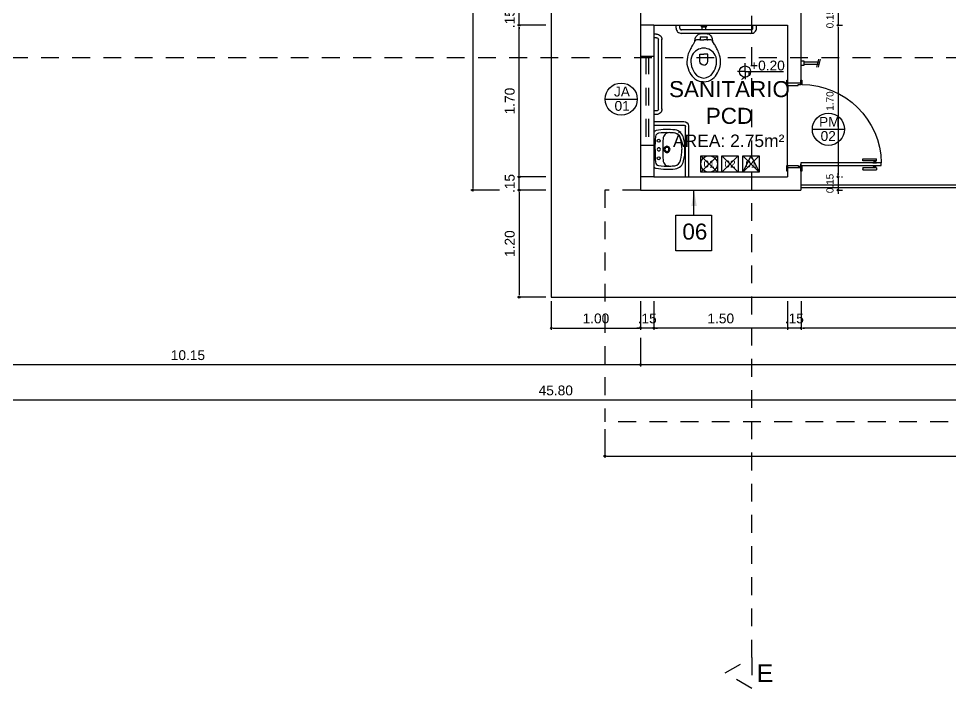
# Model space of a CAD drawing. Header units: millimetres. Extents: x 2125 to 3408, y 1171 to 1686.
# Drawn here: x 2432.26 to 2442.71, y 1514.04 to 1521.56 of the extents above; entities that cross this region are included whole.
import ezdxf
from ezdxf.enums import TextEntityAlignment as Align

# ---------------------------------------------------------------- set-up
doc = ezdxf.new("R2010")
doc.units = ezdxf.units.MM
doc.linetypes.add('CONTORNO_QUADRO_T', pattern=[0.35, 0.2, -0.15])
for name, color, linetype in [('at_Entity', 7, 'Continuous'), ('barras acess', 7, 'Continuous'), ('CALÇADA', 252, 'Continuous'), ('cotas', 7, 'Continuous'), ('ESQUADRIA', 3, 'Continuous'), ('ESQUADRIAS', 7, 'Continuous'), ('JANELA2', 1, 'Continuous'), ('LAYOUT', 7, 'Continuous'), ('Layout_Equipamentos', 7, 'Continuous'), ('linha de corte', 1, 'Continuous'), ('PAREDE', 4, 'Continuous'), ('SAN', 7, 'Continuous'), ('soleira piso', 7, 'Continuous'), ('TEXTO01', 7, 'Continuous'), ('TEXTO02', 3, 'Continuous'), ('TEXTO03', 2, 'Continuous'), ('TEXTO_ESP_FORRO', 62, 'Continuous'), ('TEXTO_ESP_PAREDES', 10, 'Continuous'), ('TEXTO_ESP_PISO', 150, 'Continuous')]:
    doc.layers.add(name, color=color, linetype=linetype)
doc.styles.add('ARIAL', font='sanss___.ttf')
doc.styles.add('ROMANS', font='arial.ttf')
doc.styles.get("Standard").update_dxf_attribs({"font": 'arial.ttf'})
doc.styles.add('TEXTO1', font='swissko.ttf', dxfattribs={"width": 0.6, "height": 0.1})
doc.dimstyles.new('ESCALA 50', dxfattribs={"dimtxt": 0.08, "dimasz": 0.02, "dimexe": 0.05, "dimexo": 0.05, "dimgap": 0.05, "dimtad": 1, "dimlfac": -10, "dimzin": 1, "dimdsep": 46, "dimtxsty": 'ROMANS', "dimblk1": 'PPC', "dimblk2": 'PPC', "dimsah": 1, "dimcen": 0.02, "dimclrd": 7, "dimclre": 7, "dimclrt": 3, "dimadec": 0, "dimazin": 0, "dimtfac": 1, "dimtix": 1, "dimtmove": 1, "dimatfit": 3, "dimldrblk": 'PPC', "dimfxl": 0, "dimtolj": 1, "dimtzin": 12, "dimarcsym": 0})
doc.dimstyles.new('ESCALA75', dxfattribs={"dimtxt": 0.11, "dimasz": 0.02, "dimexe": 0.02, "dimexo": 0.04, "dimgap": 0.05, "dimtad": 1, "dimzin": 4, "dimdsep": 46, "dimtxsty": 'ROMANS', "dimblk1": 'PPC', "dimblk2": 'PPC', "dimsah": 1, "dimcen": 0.02, "dimclrd": 7, "dimclre": 7, "dimclrt": 3, "dimazin": 1, "dimtfac": 1, "dimtix": 1, "dimtmove": 0, "dimatfit": 3, "dimldrblk": 'PPC', "dimfxl": 0, "dimtolj": 1, "dimtzin": 12, "dimarcsym": 0})

# ---------------------------------------------------------------- blocks, each defined once
blk = doc.blocks.new('P90_02')
at = {"layer": 'ESQUADRIAS', "color": 2}
for p, q in [((0.025, 0.075), (0.025, 0.975)), ((0.025, 0.975), (0.055, 0.975)), ((0.055, 0.975), (0.055, 0.075)), ((0.055, 0.075), (0.025, 0.075))]:
    blk.add_line(p, q, dxfattribs=at)
at = {"layer": 'ESQUADRIAS', "color": 3, "linetype": 'Continuous'}
for p, q in [((-0.02, 0.77), (-0.02, 0.921)), ((0, 0.921), (0, 0.77)), ((0.023, 0.88), (0.023, 0.92)), ((0.057, 0.88), (0.057, 0.92)), ((0.08, 0.921), (0.08, 0.77)), ((0.1, 0.77), (0.1, 0.921)), ((-0.003, 0.767), (-0.017, 0.767)), ((0.083, 0.767), (0.097, 0.767))]:
    blk.add_line(p, q, dxfattribs=at)
at = {"layer": 'ESQUADRIAS', "color": 3}
for p, q in [((0, 0.921), (-0.02, 0.921)), ((0, 0.91), (0.023, 0.91)), ((0, 0.9), (0.023, 0.9)), ((0, 0.89), (0.023, 0.89)), ((0.023, 0.92), (0.025, 0.92)), ((0.023, 0.88), (0.025, 0.88)), ((0.057, 0.92), (0.055, 0.92)), ((0.057, 0.88), (0.055, 0.88)), ((0.08, 0.91), (0.057, 0.91)), ((0.08, 0.9), (0.057, 0.9)), ((0.08, 0.89), (0.057, 0.89)), ((0.08, 0.921), (0.1, 0.921))]:
    blk.add_line(p, q, dxfattribs=at)
at = {"layer": 'ESQUADRIAS'}
for p, q in [((0.016, 0.059), (0.016, 0.062)), ((0.032, 0.074), (0.029, 0.074))]:
    blk.add_line(p, q, dxfattribs=at)
at = {"layer": 'ESQUADRIAS', "color": 3}
for points in [[(0.015, 0.085), (-0.035, 0.085), (-0.035, 0.075), (0.015, 0.075)], [(0.985, 0.085), (0.935, 0.085), (0.935, 0.075), (0.985, 0.075)], [(0.025, -0.075), (0, -0.075), (-0.035, -0.075), (-0.035, -0.085), (0.025, -0.085)], [(0.985, -0.075), (0.925, -0.075), (0.925, -0.085), (0.985, -0.085)]]:
    blk.add_lwpolyline(points, close=True, dxfattribs=at)
at = {"layer": 'ESQUADRIAS', "color": 2}
for points in [[(0.025, 0.045), (0.015, 0.045), (0.015, 0.075), (0, 0.075), (0, -0.075), (0.025, -0.075)], [(0.925, 0.045), (0.935, 0.045), (0.935, 0.075), (0.95, 0.075), (0.95, -0.075), (0.925, -0.075)]]:
    blk.add_lwpolyline(points, close=True, dxfattribs=at)
at = {"layer": 'ESQUADRIAS', "color": 1}
for points in [[(0.016, 0.071, -0.236068), (0.015, 0.073), (0.015, 0.07), (0.015, 0.05), (0.016, 0.05)], [(0.02, 0.074, 0.236068), (0.017, 0.075), (0.02, 0.075), (0.04, 0.075), (0.04, 0.074)]]:
    blk.add_lwpolyline(points, format="xyb", close=True, dxfattribs=at)
at = {"layer": 'ESQUADRIAS'}
for points in [[(0.017, 0.063), (0.016, 0.062), (0.016, 0.062)], [(0.017, 0.058), (0.016, 0.059), (0.016, 0.059)], [(0.017, 0.06), (0.017, 0.06), (0.017, 0.058), (0.017, 0.058), (0.017, 0.063), (0.017, 0.063), (0.017, 0.06), (0.017, 0.06)], [(0.028, 0.073), (0.029, 0.074), (0.029, 0.074)], [(0.03, 0.073), (0.03, 0.073), (0.033, 0.073), (0.033, 0.073), (0.028, 0.073), (0.028, 0.073), (0.03, 0.073), (0.03, 0.073)], [(0.033, 0.073), (0.032, 0.074), (0.032, 0.074)]]:
    blk.add_lwpolyline(points, dxfattribs=at)
at = {"layer": 'ESQUADRIAS', "color": 1}
blk.add_circle((0.017, 0.073), 0.0025, dxfattribs=at)
at = {"layer": 'ESQUADRIAS'}
blk.add_arc((0.043, 0.083), 0.892, 0.1295, 89.2231, dxfattribs=at)
at = {"layer": 'ESQUADRIAS', "color": 3, "linetype": 'Continuous'}
for centre, start, end in [((-0.017, 0.77), 180, 260.5377), ((-0.003, 0.77), 260.5377, 360), ((0.083, 0.77), 180, 279.4623), ((0.097, 0.77), 279.4623, 0)]:
    blk.add_arc(centre, 0.003, start, end, dxfattribs=at)
blk = doc.blocks.new('new block5')
at = {"layer": 'barras acess', "color": 0}
for p, q in [((-0.391, 0.04), (0.391, 0.04)), ((-0.391, 0), (0.391, 0)), ((-0.452, -0.02), (-0.452, -0.051)), ((-0.412, -0.02), (-0.412, -0.051)), ((0.408, -0.02), (0.408, -0.051)), ((0.448, -0.02), (0.448, -0.051))]:
    blk.add_line(p, q, dxfattribs=at)
for centre, radius, start, end in [((-0.392, -0.02), 0.06, 88.8662, 180.134), ((-0.392, -0.02), 0.0201, 87.1138, 179.9486), ((0.39, -0.018), 0.0579, 357.6185, 90.9862), ((0.39, -0.018), 0.0181, 353.5362, 89.508)]:
    blk.add_arc(centre, radius, start, end, dxfattribs=at)
blk = doc.blocks.new('P-9-S')
at = {"layer": 'SAN'}
for points in [[(0.099, -0.143, -0.047116), (0.099, -0.142), (0.095, -0.113, 0.305161), (0.04, -0.06, 0.049506), (0, -0.056, 0.049506), (-0.04, -0.06, 0.305161), (-0.095, -0.113), (-0.099, -0.142, -0.047116), (-0.099, -0.143)], [(0.045, -0.13, -0.414214), (0.035, -0.12), (0.035, -0.107, -0.226163), (0.038, -0.102, 0.733322), (0.035, -0.095), (0, -0.095), (-0.035, -0.095, 0.733322), (-0.038, -0.102, -0.226163), (-0.035, -0.107), (-0.035, -0.12, -0.414214), (-0.045, -0.13)], [(0.045, -0.13), (0.08, -0.13, -0.269143), (0.098, -0.14), (0.099, -0.143, 0.044891), (0.1, -0.143), (0.12, -0.18, -0.036783), (0.132, -0.2, -0.0196), (0.153, -0.24, -0.056836), (0.178, -0.3, -0.089116), (0.188, -0.4, -0.095425), (0.155, -0.5, -0.091656), (0.1, -0.566, -0.16072), (0, -0.6, -0.16072), (-0.1, -0.566, -0.091656), (-0.155, -0.5, -0.095425), (-0.188, -0.4, -0.089116), (-0.178, -0.3, -0.056836), (-0.153, -0.24, -0.0196), (-0.132, -0.2, -0.036783), (-0.12, -0.18), (-0.1, -0.143, 0.044891), (-0.099, -0.143), (-0.098, -0.14, -0.269143), (-0.08, -0.13), (-0.045, -0.13)], [(0, -0.412, -0.394755), (-0.045, -0.368), (-0.045, -0.288), (0, -0.288)], [(0, -0.412, 0.394755), (0.045, -0.368), (0.045, -0.288), (0, -0.288)]]:
    blk.add_lwpolyline(points, format="xyb", dxfattribs=at)
for points in [[(-0.045, -0.13), (0, -0.13)], [(0.045, -0.13), (0, -0.13)]]:
    blk.add_lwpolyline(points, dxfattribs=at)
blk.add_lwpolyline([(-0.128, -0.3, -0.278895), (0, -0.222, -0.278895), (0.128, -0.3, -0.167831), (0.142, -0.4, -0.098952), (0.102, -0.5, -0.247323), (0, -0.557, -0.247323), (-0.102, -0.5, -0.098952), (-0.142, -0.4, -0.167831)], format="xyb", close=True, dxfattribs=at)
at = {"flags": 3}
blk.add_attdef('CODIGO', text='', height=0.024, dxfattribs=at).set_placement((0, 0), align=Align.MIDDLE)
blk = doc.blocks.new('new block6')
at = {"layer": 'at_Entity', "color": 0}
for p, q in [((-0.032, -0.011), (-0.032, 0)), ((0.03, -0.008), (0.03, 0)), ((0.03, -0.008), (-0.032, -0.008)), ((-0.021, -0.051), (-0.021, -0.021)), ((0.019, -0.021), (-0.021, -0.021)), ((0.019, -0.051), (0.019, -0.021))]:
    blk.add_line(p, q, dxfattribs=at)
for centre, radius, start, end in [((-0.018, -0.008), 0.0136, 186.9665, 257.5809), ((0.016, -0.008), 0.0138, 280.9359, 356.4443)]:
    blk.add_arc(centre, radius, start, end, dxfattribs=at)
blk = doc.blocks.new('new block7')
at = {"layer": 'Layout_Equipamentos'}
for p, q in [((0, 0.051), (0.032, 0.051)), ((0.032, 0), (0, 0)), ((0.032, 0.051), (0.032, 0)), ((0.032, 0.04), (0.212, 0.04)), ((0.205, 0.011), (0.032, 0.011)), ((0.176, -0.019), (0.199, 0.07)), ((0.197, -0.019), (0.22, 0.07))]:
    blk.add_line(p, q, dxfattribs=at)
blk = doc.blocks.new('PPC')
at = {"color": 2}
blk.add_circle((0, 0), 0.5, dxfattribs=at)
blk = doc.blocks.new('*D69')
at = {"layer": 'cotas', "color": 7, "lineweight": -2, "transparency": 16777216}
for p, q in [((2441.034, 1518.384), (2441.034, 1518.064)), ((2448.234, 1518.384), (2448.234, 1518.064)), ((2448.214, 1518.084), (2441.054, 1518.084))]:
    blk.add_line(p, q, dxfattribs=at)
at = {"layer": 'DEFPOINTS', "color": 0, "transparency": 16777216}
for p in [(2448.234, 1518.774), (2441.034, 1518.563), (2441.034, 1518.084)]:
    blk.add_point(p, dxfattribs=at)
at = {"layer": 'cotas', "color": 7, "lineweight": -2, "transparency": 16777216, "xscale": 0.02, "yscale": 0.02, "zscale": 0.02, "rotation": 180}
blk.add_blockref('PPC', (2441.034, 1518.084), dxfattribs=at)
at = {"layer": 'cotas', "color": 7, "lineweight": -2, "transparency": 16777216, "xscale": 0.02, "yscale": 0.02, "zscale": 0.02}
blk.add_blockref('PPC', (2448.234, 1518.084), dxfattribs=at)
at = {"layer": 'cotas', "color": 3, "transparency": 16777216, "insert": (2444.634, 1518.191), "char_height": 0.11, "attachment_point": 5, "style": 'ROMANS'}
blk.add_mtext('\\A1;7.20', dxfattribs=at)
blk = doc.blocks.new('*D70')
at = {"layer": 'cotas', "color": 7, "lineweight": -2, "transparency": 16777216}
for p, q in [((2440.884, 1518.384), (2440.884, 1518.064)), ((2441.034, 1518.384), (2441.034, 1518.064)), ((2440.864, 1518.084), (2440.844, 1518.084)), ((2441.034, 1518.084), (2440.884, 1518.084)), ((2441.054, 1518.084), (2441.074, 1518.084))]:
    blk.add_line(p, q, dxfattribs=at)
at = {"layer": 'DEFPOINTS', "color": 0, "transparency": 16777216}
for p in [(2440.884, 1518.713), (2441.034, 1518.563), (2440.884, 1518.084)]:
    blk.add_point(p, dxfattribs=at)
at = {"layer": 'cotas', "color": 7, "lineweight": -2, "transparency": 16777216, "xscale": 0.02, "yscale": 0.02, "zscale": 0.02}
blk.add_blockref('PPC', (2440.884, 1518.084), dxfattribs=at)
at = {"layer": 'cotas', "color": 7, "lineweight": -2, "transparency": 16777216, "xscale": 0.02, "yscale": 0.02, "zscale": 0.02, "rotation": 180}
blk.add_blockref('PPC', (2441.034, 1518.084), dxfattribs=at)
at = {"layer": 'cotas', "color": 3, "transparency": 16777216, "insert": (2440.959, 1518.191), "char_height": 0.11, "attachment_point": 5, "style": 'ROMANS'}
blk.add_mtext('\\A1;.15', dxfattribs=at)
blk = doc.blocks.new('*D71')
at = {"layer": 'cotas', "color": 7, "lineweight": -2, "transparency": 16777216}
for p, q in [((2439.384, 1518.384), (2439.384, 1518.064)), ((2440.884, 1518.384), (2440.884, 1518.064)), ((2440.864, 1518.084), (2439.404, 1518.084))]:
    blk.add_line(p, q, dxfattribs=at)
at = {"layer": 'DEFPOINTS', "color": 0, "transparency": 16777216}
for p in [(2439.384, 1518.713), (2440.884, 1518.713), (2439.384, 1518.084)]:
    blk.add_point(p, dxfattribs=at)
at = {"layer": 'cotas', "color": 7, "lineweight": -2, "transparency": 16777216, "xscale": 0.02, "yscale": 0.02, "zscale": 0.02, "rotation": 180}
blk.add_blockref('PPC', (2439.384, 1518.084), dxfattribs=at)
at = {"layer": 'cotas', "color": 7, "lineweight": -2, "transparency": 16777216, "xscale": 0.02, "yscale": 0.02, "zscale": 0.02}
blk.add_blockref('PPC', (2440.884, 1518.084), dxfattribs=at)
at = {"layer": 'cotas', "color": 3, "transparency": 16777216, "insert": (2440.134, 1518.191), "char_height": 0.11, "attachment_point": 5, "style": 'ROMANS'}
blk.add_mtext('\\A1;1.50', dxfattribs=at)
blk = doc.blocks.new('*D72')
at = {"layer": 'cotas', "color": 7, "lineweight": -2, "transparency": 16777216}
for p, q in [((2439.234, 1518.384), (2439.234, 1518.064)), ((2439.384, 1518.384), (2439.384, 1518.064)), ((2439.214, 1518.084), (2439.194, 1518.084)), ((2439.384, 1518.084), (2439.234, 1518.084)), ((2439.404, 1518.084), (2439.424, 1518.084))]:
    blk.add_line(p, q, dxfattribs=at)
at = {"layer": 'DEFPOINTS', "color": 0, "transparency": 16777216}
for p in [(2439.384, 1518.713), (2439.234, 1518.563), (2439.234, 1518.084)]:
    blk.add_point(p, dxfattribs=at)
at = {"layer": 'cotas', "color": 7, "lineweight": -2, "transparency": 16777216, "xscale": 0.02, "yscale": 0.02, "zscale": 0.02}
blk.add_blockref('PPC', (2439.234, 1518.084), dxfattribs=at)
at = {"layer": 'cotas', "color": 7, "lineweight": -2, "transparency": 16777216, "xscale": 0.02, "yscale": 0.02, "zscale": 0.02, "rotation": 180}
blk.add_blockref('PPC', (2439.384, 1518.084), dxfattribs=at)
at = {"layer": 'cotas', "color": 3, "transparency": 16777216, "insert": (2439.309, 1518.191), "char_height": 0.11, "attachment_point": 5, "style": 'ROMANS'}
blk.add_mtext('\\A1;.15', dxfattribs=at)
blk = doc.blocks.new('*D86')
at = {"layer": 'cotas', "color": 7, "lineweight": -2, "transparency": 16777216}
for p, q in [((2437.874, 1519.801), (2437.874, 1519.821)), ((2438.174, 1519.781), (2437.854, 1519.781)), ((2437.874, 1519.631), (2437.874, 1519.781)), ((2438.174, 1519.631), (2437.854, 1519.631)), ((2437.874, 1519.611), (2437.874, 1519.591))]:
    blk.add_line(p, q, dxfattribs=at)
at = {"layer": 'DEFPOINTS', "color": 0, "transparency": 16777216}
for p in [(2437.874, 1519.781), (2438.876, 1519.781), (2438.726, 1519.631)]:
    blk.add_point(p, dxfattribs=at)
at = {"layer": 'cotas', "color": 7, "lineweight": -2, "transparency": 16777216, "xscale": 0.02, "yscale": 0.02, "zscale": 0.02}
for p, rotation in [((2437.874, 1519.781), 270), ((2437.874, 1519.631), 90)]:
    blk.add_blockref('PPC', p, dxfattribs=dict(at, rotation=rotation))
at = {"layer": 'cotas', "color": 3, "transparency": 16777216, "insert": (2437.768, 1519.706), "char_height": 0.11, "attachment_point": 5, "rotation": 90, "style": 'ROMANS'}
blk.add_mtext('\\A1;.15', dxfattribs=at)
blk = doc.blocks.new('*D93')
at = {"layer": 'cotas', "color": 7, "lineweight": -2, "transparency": 16777216}
for p, q in [((2437.652, 1525.431), (2437.332, 1525.431)), ((2437.352, 1525.411), (2437.352, 1519.651)), ((2437.652, 1519.631), (2437.332, 1519.631))]:
    blk.add_line(p, q, dxfattribs=at)
at = {"layer": 'DEFPOINTS', "color": 0, "transparency": 16777216}
for p in [(2438.412, 1525.431), (2437.352, 1519.631), (2438.412, 1519.631)]:
    blk.add_point(p, dxfattribs=at)
at = {"layer": 'cotas', "color": 7, "lineweight": -2, "transparency": 16777216, "xscale": 0.02, "yscale": 0.02, "zscale": 0.02}
for p, rotation in [((2437.352, 1525.431), 90), ((2437.352, 1519.631), 270)]:
    blk.add_blockref('PPC', p, dxfattribs=dict(at, rotation=rotation))
at = {"layer": 'cotas', "color": 3, "transparency": 16777216, "insert": (2437.246, 1522.531), "char_height": 0.11, "attachment_point": 5, "rotation": 90, "style": 'ROMANS'}
blk.add_mtext('\\A1;5.80', dxfattribs=at)
blk = doc.blocks.new('new block8')
at = {"layer": 'at_Entity', "color": 0}
for p, q in [((0, 0), (-0.339, 0)), ((0, 0.04), (-0.337, 0.04))]:
    blk.add_line(p, q, dxfattribs=at)
at = {"layer": 'at_Entity', "color": 7}
for p, q in [((-0.387, -0.01), (-0.387, -0.58)), ((-0.356, -0.58), (-0.356, -0.017))]:
    blk.add_line(p, q, dxfattribs=at)
at = {"layer": 'at_Entity'}
blk.add_arc((-0.337, -0.01), 0.05, 90, 180, dxfattribs=at)
at = {"layer": 'at_Entity', "color": 7}
blk.add_arc((-0.338, -0.017), 0.0172, 91.789, 179.0886, dxfattribs=at)
blk = doc.blocks.new('new block12')
at = {"layer": 'at_Entity', "color": 0}
for p, q in [((-0.19, 0), (0, 0)), ((-0.114, 0.055), (-0.108, 0.066)), ((-0.108, 0.042), (-0.114, 0.055)), ((-0.108, 0.066), (-0.097, 0.072)), ((-0.097, 0.036), (-0.108, 0.042)), ((-0.097, 0.072), (-0.085, 0.066)), ((-0.085, 0.042), (-0.097, 0.036)), ((-0.085, 0.066), (-0.08, 0.055)), ((-0.08, 0.055), (-0.085, 0.042)), ((-0.063, 0), (0.125, 0)), ((0, 0), (0.193, 0)), ((0.083, 0.055), (0.087, 0.066)), ((0.087, 0.042), (0.083, 0.055)), ((0.087, 0.066), (0.099, 0.072)), ((0.099, 0.036), (0.087, 0.042)), ((0.099, 0.072), (0.11, 0.066)), ((0.11, 0.042), (0.099, 0.036)), ((0.11, 0.066), (0.116, 0.055)), ((0.116, 0.055), (0.11, 0.042))]:
    blk.add_line(p, q, dxfattribs=at)
for centre, radius, start, end in [((-0.104, 0.219), 0.117, 102.514, 169.9443), ((-0.012, -0.125), 0.474, 88.698, 104.4219), ((0.014, -0.261), 0.577, 91.3524, 103.5038), ((0.01, -0.125), 0.474, 75.6368, 91.3415), ((-0.013, -0.257), 0.572, 76.4579, 88.6966), ((0.108, 0.225), 0.111, 7.7196, 79.5925), ((0.53, 0.153), 0.754, 173.4134, 189.6929), ((0.123, 0.188), 0.311, 171.3221, 181.8265), ((-0.102, 0.216), 0.0847, 102.9461, 167.2809), ((0.105, 0.222), 0.0784, 8.4194, 78.3837), ((-0.133, 0.188), 0.319, 357.9946, 8.1696), ((-0.531, 0.154), 0.753, 350.2791, 6.5765), ((0.425, 0.149), 0.614, 177.3231, 189.2415), ((-0.117, 0.174), 0.0716, 176.6025, 219.5997), ((-0.121, 0.171), 0.0667, 220.3438, 269.4487), ((0.002, 1.574), 1.475, 265.1896, 269.9391), ((-0.001, 0.147), 0.0349, 150.0032, 209.9968), ((-0.001, 0.147), 0.0349, 90, 149.9929), ((-0.001, 0.147), 0.0349, 209.9968, 269.9993), ((-0.001, 0.147), 0.0222, 90, 180), ((-0.001, 0.147), 0.0222, 180, 270), ((-0.001, 0.147), 0.0349, 29.9968, 89.9993), ((-0.001, 0.147), 0.0222, 360, 90), ((-0.001, 0.147), 0.0222, 270.0097, 360), ((-0.001, 0.147), 0.0349, 270, 329.9929), ((-0.001, 1.452), 1.353, 270.0208, 275.0951), ((-0.001, 0.147), 0.0349, 330.0032, 29.9968), ((0.123, 0.168), 0.0631, 266.7732, 320.7547), ((0.108, 0.173), 0.0781, 324.6525, 2.8394), ((-0.262, 0.132), 0.45, 349.782, 5.7972), ((-0.165, 0.045), 0.0522, 200.5417, 238.93), ((-0.143, 0.057), 0.0385, 188.7558, 265.6127), ((-0.007, 1.728), 1.716, 265.3753, 270.2103), ((-0.001, 0.056), 0.018, 150.0128, 209.9872), ((-0.001, 0.056), 0.018, 90, 150.0398), ((-0.001, 0.056), 0.018, 210.0191, 270.0367), ((-0.001, 0.056), 0.018, 30.0191, 90.0367), ((-0.001, 0.056), 0.018, 270, 330.0398), ((-0.001, 1.892), 1.879, 270, 274.4144), ((-0.001, 0.056), 0.018, 330.0128, 29.9872), ((0.141, 0.059), 0.0402, 273.114, 350.3928), ((0.174, 0.034), 0.0386, 297.8673, 348.5693)]:
    blk.add_arc(centre, radius, start, end, dxfattribs=at)
blk = doc.blocks.new('Esp_Pis_Par_For_Esc100')
at = {"layer": 'DEFPOINTS'}
for p, q in [((0, 0.37), (0.37, 0)), ((0.37, 0.37), (0, 0)), ((0.47, 0.37), (0.84, 0)), ((0.84, 0.37), (0.47, 0)), ((0.94, 0.37), (1.31, 0)), ((1.31, 0.37), (0.94, 0)), ((0.47, 0), (0.37, 0)), ((0.94, 0), (0.84, 0))]:
    blk.add_line(p, q, dxfattribs=at)
for points in [[(0.37, 0.37), (0.37, 0), (0, 0), (0, 0.37)], [(1.31, 0.37), (1.31, 0), (0.94, 0), (0.94, 0.37)]]:
    blk.add_lwpolyline(points, close=True, dxfattribs=at)
at = {"layer": 'TEXTO_ESP_FORRO'}
blk.add_lwpolyline([(0.94, 0), (1.125, 0.37), (1.31, 0)], close=True, dxfattribs=at)
at = {"layer": 'TEXTO_ESP_PAREDES'}
blk.add_lwpolyline([(0.84, 0.37), (0.84, 0), (0.47, 0), (0.47, 0.37)], close=True, dxfattribs=at)
at = {"layer": 'TEXTO_ESP_PISO'}
blk.add_circle((0.185, 0.185), 0.185, dxfattribs=at)
at = {"layer": 'TEXTO_ESP_FORRO', "color": 3, "linetype": 'ByBlock', "style": 'ARIAL', "text_generation_flag": 6}
blk.add_attdef('FOR', text='', height=0.16, rotation=180, dxfattribs=at).set_placement((1.125, 0.185), align=Align.MIDDLE_CENTER)
at = {"layer": 'TEXTO_ESP_PAREDES', "color": 3, "linetype": 'ByBlock', "ltscale": 0.0001, "style": 'ARIAL', "text_generation_flag": 6}
blk.add_attdef('PAR', text='', height=0.16, rotation=180, dxfattribs=at).set_placement((0.655, 0.185), align=Align.MIDDLE_CENTER)
at = {"layer": 'TEXTO_ESP_PISO', "color": 3, "linetype": 'ByBlock', "style": 'ARIAL', "text_generation_flag": 6}
blk.add_attdef('PIS', text='', height=0.16, rotation=180, dxfattribs=at).set_placement((0.185, 0.185), align=Align.MIDDLE_CENTER)
blk = doc.blocks.new('*D254')
at = {"layer": 'cotas', "color": 7, "lineweight": -2, "transparency": 16777216}
for p, q in [((2438.174, 1519.631), (2437.854, 1519.631)), ((2437.874, 1519.611), (2437.874, 1518.451)), ((2438.174, 1518.431), (2437.854, 1518.431))]:
    blk.add_line(p, q, dxfattribs=at)
at = {"layer": 'DEFPOINTS', "color": 0, "transparency": 16777216}
for p in [(2439.234, 1519.631), (2437.874, 1518.431), (2439.234, 1518.431)]:
    blk.add_point(p, dxfattribs=at)
at = {"layer": 'cotas', "color": 7, "lineweight": -2, "transparency": 16777216, "xscale": 0.02, "yscale": 0.02, "zscale": 0.02}
for p, rotation in [((2437.874, 1519.631), 90), ((2437.874, 1518.431), 270)]:
    blk.add_blockref('PPC', p, dxfattribs=dict(at, rotation=rotation))
at = {"layer": 'cotas', "color": 3, "transparency": 16777216, "insert": (2437.768, 1519.031), "char_height": 0.11, "attachment_point": 5, "rotation": 90, "style": 'ROMANS'}
blk.add_mtext('\\A1;1.20', dxfattribs=at)
blk = doc.blocks.new('*D256')
at = {"layer": 'cotas', "color": 7, "lineweight": -2, "transparency": 16777216}
for p, q in [((2438.234, 1518.384), (2438.234, 1518.064)), ((2438.254, 1518.084), (2439.214, 1518.084)), ((2439.234, 1518.084), (2439.234, 1518.104))]:
    blk.add_line(p, q, dxfattribs=at)
at = {"layer": 'DEFPOINTS', "color": 0, "transparency": 16777216}
for p in [(2438.234, 1518.431), (2439.234, 1518.084), (2439.234, 1518.084)]:
    blk.add_point(p, dxfattribs=at)
at = {"layer": 'cotas', "color": 7, "lineweight": -2, "transparency": 16777216, "xscale": 0.02, "yscale": 0.02, "zscale": 0.02, "rotation": 180}
blk.add_blockref('PPC', (2438.234, 1518.084), dxfattribs=at)
at = {"layer": 'cotas', "color": 7, "lineweight": -2, "transparency": 16777216, "xscale": 0.02, "yscale": 0.02, "zscale": 0.02}
blk.add_blockref('PPC', (2439.234, 1518.084), dxfattribs=at)
at = {"layer": 'cotas', "color": 3, "transparency": 16777216, "insert": (2438.734, 1518.191), "char_height": 0.11, "attachment_point": 5, "style": 'ROMANS'}
blk.add_mtext('\\A1;1.00', dxfattribs=at)
blk = doc.blocks.new('*D116')
at = {"layer": 'cotas', "color": 7, "lineweight": -2, "transparency": 16777216}
for p, q in [((2429.084, 1517.973), (2429.084, 1517.653)), ((2439.234, 1517.973), (2439.234, 1517.653)), ((2429.104, 1517.673), (2439.214, 1517.673))]:
    blk.add_line(p, q, dxfattribs=at)
at = {"layer": 'DEFPOINTS', "color": 0, "transparency": 16777216}
for p in [(2429.084, 1519.601), (2439.234, 1519.601), (2439.234, 1517.673)]:
    blk.add_point(p, dxfattribs=at)
at = {"layer": 'cotas', "color": 7, "lineweight": -2, "transparency": 16777216, "xscale": 0.02, "yscale": 0.02, "zscale": 0.02, "rotation": 180}
blk.add_blockref('PPC', (2429.084, 1517.673), dxfattribs=at)
at = {"layer": 'cotas', "color": 7, "lineweight": -2, "transparency": 16777216, "xscale": 0.02, "yscale": 0.02, "zscale": 0.02}
blk.add_blockref('PPC', (2439.234, 1517.673), dxfattribs=at)
at = {"layer": 'cotas', "color": 3, "transparency": 16777216, "insert": (2434.159, 1517.779), "char_height": 0.11, "attachment_point": 5, "style": 'ROMANS'}
blk.add_mtext('\\A1;10.15', dxfattribs=at)
blk = doc.blocks.new('*D134')
at = {"layer": 'cotas', "color": 7, "lineweight": -2, "transparency": 16777216}
for p, q in [((2439.234, 1517.973), (2439.234, 1517.653)), ((2448.234, 1517.973), (2448.234, 1517.653)), ((2439.254, 1517.673), (2448.214, 1517.673))]:
    blk.add_line(p, q, dxfattribs=at)
at = {"layer": 'DEFPOINTS', "color": 0, "transparency": 16777216}
for p in [(2448.234, 1519.631), (2439.234, 1518.683), (2448.234, 1517.673)]:
    blk.add_point(p, dxfattribs=at)
at = {"layer": 'cotas', "color": 7, "lineweight": -2, "transparency": 16777216, "xscale": 0.02, "yscale": 0.02, "zscale": 0.02, "rotation": 180}
blk.add_blockref('PPC', (2439.234, 1517.673), dxfattribs=at)
at = {"layer": 'cotas', "color": 7, "lineweight": -2, "transparency": 16777216, "xscale": 0.02, "yscale": 0.02, "zscale": 0.02}
blk.add_blockref('PPC', (2448.234, 1517.673), dxfattribs=at)
at = {"layer": 'cotas', "color": 3, "transparency": 16777216, "insert": (2443.734, 1517.779), "char_height": 0.11, "attachment_point": 5, "style": 'ROMANS'}
blk.add_mtext('\\A1;9.00', dxfattribs=at)
blk = doc.blocks.new('*D278')
at = {"layer": 'cotas', "color": 7, "lineweight": -2, "transparency": 16777216}
for p, q in [((2415.384, 1517.577), (2415.384, 1517.257)), ((2461.184, 1517.577), (2461.184, 1517.257)), ((2415.404, 1517.277), (2461.164, 1517.277))]:
    blk.add_line(p, q, dxfattribs=at)
at = {"layer": 'DEFPOINTS', "color": 0, "transparency": 16777216}
for p in [(2415.384, 1519.631), (2461.184, 1519.631), (2461.184, 1517.277)]:
    blk.add_point(p, dxfattribs=at)
at = {"layer": 'cotas', "color": 7, "lineweight": -2, "transparency": 16777216, "xscale": 0.02, "yscale": 0.02, "zscale": 0.02, "rotation": 180}
blk.add_blockref('PPC', (2415.384, 1517.277), dxfattribs=at)
at = {"layer": 'cotas', "color": 7, "lineweight": -2, "transparency": 16777216, "xscale": 0.02, "yscale": 0.02, "zscale": 0.02}
blk.add_blockref('PPC', (2461.184, 1517.277), dxfattribs=at)
at = {"layer": 'cotas', "color": 3, "transparency": 16777216, "insert": (2438.284, 1517.383), "char_height": 0.11, "attachment_point": 5, "style": 'ROMANS'}
blk.add_mtext('\\A1;45.80', dxfattribs=at)
blk = doc.blocks.new('*D346')
at = {"layer": 'cotas', "color": 7, "lineweight": -2, "transparency": 16777216}
for p, q in [((2438.174, 1521.481), (2437.854, 1521.481)), ((2437.874, 1519.801), (2437.874, 1521.461)), ((2438.174, 1519.781), (2437.854, 1519.781))]:
    blk.add_line(p, q, dxfattribs=at)
at = {"layer": 'DEFPOINTS', "color": 0, "transparency": 16777216}
for p in [(2437.874, 1521.481), (2439.384, 1521.481), (2439.384, 1519.781)]:
    blk.add_point(p, dxfattribs=at)
at = {"layer": 'cotas', "color": 7, "lineweight": -2, "transparency": 16777216, "xscale": 0.02, "yscale": 0.02, "zscale": 0.02}
for p, rotation in [((2437.874, 1521.481), 90), ((2437.874, 1519.781), 270)]:
    blk.add_blockref('PPC', p, dxfattribs=dict(at, rotation=rotation))
at = {"layer": 'cotas', "color": 3, "transparency": 16777216, "insert": (2437.768, 1520.631), "char_height": 0.11, "attachment_point": 5, "rotation": 90, "style": 'ROMANS'}
blk.add_mtext('\\A1;1.70', dxfattribs=at)
blk = doc.blocks.new('*D347')
at = {"layer": 'cotas', "color": 7, "lineweight": -2, "transparency": 16777216}
for p, q in [((2438.174, 1521.631), (2437.854, 1521.631)), ((2437.874, 1521.651), (2437.874, 1521.671)), ((2437.874, 1521.481), (2437.874, 1521.631)), ((2438.174, 1521.481), (2437.854, 1521.481)), ((2437.874, 1521.461), (2437.874, 1521.441))]:
    blk.add_line(p, q, dxfattribs=at)
at = {"layer": 'DEFPOINTS', "color": 0, "transparency": 16777216}
for p in [(2437.874, 1521.631), (2439.384, 1521.631), (2439.384, 1521.481)]:
    blk.add_point(p, dxfattribs=at)
at = {"layer": 'cotas', "color": 7, "lineweight": -2, "transparency": 16777216, "xscale": 0.02, "yscale": 0.02, "zscale": 0.02}
for p, rotation in [((2437.874, 1521.631), 270), ((2437.874, 1521.481), 90)]:
    blk.add_blockref('PPC', p, dxfattribs=dict(at, rotation=rotation))
at = {"layer": 'cotas', "color": 3, "transparency": 16777216, "insert": (2437.768, 1521.556), "char_height": 0.11, "attachment_point": 5, "rotation": 90, "style": 'ROMANS'}
blk.add_mtext('\\A1;.15', dxfattribs=at)
blk = doc.blocks.new('new block4')
at = {"layer": 'TEXTO01'}
h = blk.add_hatch(dxfattribs=at)
h.set_pattern_fill('ANGLE', color=256)
h.set_pattern_definition([(0, (-2260.456, -913.906), (0, 6.985), [5.08, -1.905]), (90, (-2260.456, -913.906), (-6.985, 4e-16), [5.08, -1.905])])
h.paths.add_polyline_path([(0, 0), (0, -0.062, 0.414214), (0.062, 0)])
h.paths.add_polyline_path([(0, 0), (0, 0.062, 0.414214), (-0.062, 0)])
for q in [(-0.086, 0), (0, 0.093), (0.429, 0), (0, -0.085)]:
    blk.add_line((0, 0), q, dxfattribs=at)
blk.add_circle((0, 0), 0.0624, dxfattribs=at)
blk = doc.blocks.new('*D671')
at = {"color": 7, "lineweight": -2, "transparency": 16777216}
for p, q in [((2438.834, 1516.948), (2438.834, 1516.628)), ((2448.634, 1516.948), (2448.634, 1516.628)), ((2438.854, 1516.648), (2448.614, 1516.648))]:
    blk.add_line(p, q, dxfattribs=at)
at = {"layer": 'DEFPOINTS', "color": 0, "transparency": 16777216}
for p in [(2438.834, 1517.031), (2448.634, 1517.031), (2448.634, 1516.648)]:
    blk.add_point(p, dxfattribs=at)
at = {"color": 7, "lineweight": -2, "transparency": 16777216, "xscale": 0.02, "yscale": 0.02, "zscale": 0.02, "rotation": 180}
blk.add_blockref('PPC', (2438.834, 1516.648), dxfattribs=at)
at = {"color": 7, "lineweight": -2, "transparency": 16777216, "xscale": 0.02, "yscale": 0.02, "zscale": 0.02}
blk.add_blockref('PPC', (2448.634, 1516.648), dxfattribs=at)
at = {"color": 3, "transparency": 16777216, "insert": (2443.734, 1516.754), "char_height": 0.11, "attachment_point": 5, "style": 'ROMANS'}
blk.add_mtext('\\A1;9.80', dxfattribs=at)
blk = doc.blocks.new('*D988')
at = {"color": 7, "lineweight": -2, "transparency": 16777216}
for p, q in [((2441.449, 1521.651), (2441.449, 1521.671)), ((2441.449, 1521.631), (2441.499, 1521.631)), ((2441.449, 1521.631), (2441.449, 1521.481)), ((2441.449, 1521.481), (2441.499, 1521.481)), ((2441.449, 1521.461), (2441.449, 1521.441))]:
    blk.add_line(p, q, dxfattribs=at)
at = {"layer": 'DEFPOINTS', "color": 0, "transparency": 16777216}
for p in [(2441.399, 1521.631), (2441.399, 1521.481), (2441.449, 1521.481)]:
    blk.add_point(p, dxfattribs=at)
at = {"color": 7, "lineweight": -2, "transparency": 16777216, "xscale": 0.02, "yscale": 0.02, "zscale": 0.02}
for p, rotation in [((2441.449, 1521.631), 270), ((2441.449, 1521.481), 90)]:
    blk.add_blockref('PPC', p, dxfattribs=dict(at, rotation=rotation))
at = {"color": 3, "transparency": 16777216, "insert": (2441.359, 1521.556), "char_height": 0.08, "attachment_point": 5, "rotation": 90, "style": 'ROMANS'}
blk.add_mtext('\\A1;0.15', dxfattribs=at)
blk = doc.blocks.new('*D989')
at = {"color": 7, "lineweight": -2, "transparency": 16777216}
for p, q in [((2441.449, 1521.481), (2441.499, 1521.481)), ((2441.449, 1521.461), (2441.449, 1519.801)), ((2441.489, 1519.781), (2441.499, 1519.781))]:
    blk.add_line(p, q, dxfattribs=at)
at = {"layer": 'DEFPOINTS', "color": 0, "transparency": 16777216}
for p in [(2441.399, 1521.481), (2441.439, 1519.781), (2441.449, 1519.781)]:
    blk.add_point(p, dxfattribs=at)
at = {"color": 7, "lineweight": -2, "transparency": 16777216, "xscale": 0.02, "yscale": 0.02, "zscale": 0.02}
for p, rotation in [((2441.449, 1521.481), 90), ((2441.449, 1519.781), 270)]:
    blk.add_blockref('PPC', p, dxfattribs=dict(at, rotation=rotation))
at = {"color": 3, "transparency": 16777216, "insert": (2441.359, 1520.631), "char_height": 0.08, "attachment_point": 5, "rotation": 90, "style": 'ROMANS'}
blk.add_mtext('\\A1;1.70', dxfattribs=at)
blk = doc.blocks.new('*D990')
at = {"color": 7, "lineweight": -2, "transparency": 16777216}
for p, q in [((2441.449, 1519.801), (2441.449, 1519.821)), ((2441.449, 1519.781), (2441.449, 1519.631)), ((2441.489, 1519.781), (2441.499, 1519.781)), ((2441.447, 1519.631), (2441.499, 1519.631)), ((2441.449, 1519.611), (2441.449, 1519.591))]:
    blk.add_line(p, q, dxfattribs=at)
at = {"layer": 'DEFPOINTS', "color": 0, "transparency": 16777216}
for p in [(2441.439, 1519.781), (2441.397, 1519.631), (2441.449, 1519.631)]:
    blk.add_point(p, dxfattribs=at)
at = {"color": 7, "lineweight": -2, "transparency": 16777216, "xscale": 0.02, "yscale": 0.02, "zscale": 0.02}
for p, rotation in [((2441.449, 1519.781), 270), ((2441.449, 1519.631), 90)]:
    blk.add_blockref('PPC', p, dxfattribs=dict(at, rotation=rotation))
at = {"color": 3, "transparency": 16777216, "insert": (2441.359, 1519.706), "char_height": 0.08, "attachment_point": 5, "rotation": 90, "style": 'ROMANS'}
blk.add_mtext('\\A1;0.15', dxfattribs=at)

msp = doc.modelspace()

# ---------------------------------------------------------------- linework, layer by layer
for p, q in [((2439.3837, 1521.481), (2439.2337, 1521.481)), ((2439.3837, 1519.781), (2439.2337, 1519.781)), ((2441.0337, 1519.6926), (2448.2337, 1519.6926)), ((2439.8312, 1519.3491), (2439.8312, 1519.631)), ((2441.0337, 1519.6626), (2448.2337, 1519.6626))]:
    msp.add_line(p, q)
msp.add_lwpolyline([(2439.6312, 1519.3491), (2440.0312, 1519.3491), (2440.0312, 1518.9491), (2439.6312, 1518.9491)], close=True)
at = {"layer": 'CALÇADA', "linetype": 'Continuous'}
msp.add_line((2438.2337, 1524.431), (2438.2337, 1518.431), dxfattribs=at)
at = {"layer": 'CALÇADA'}
msp.add_line((2438.2337, 1518.431), (2461.1837, 1518.431), dxfattribs=at)
at = {"layer": 'ESQUADRIA', "linetype": 'CONTORNO_QUADRO_T'}
for p, q in [((2439.2937, 1521.131), (2439.2937, 1520.131)), ((2439.3237, 1521.131), (2439.3237, 1520.131))]:
    msp.add_line(p, q, dxfattribs=at)
at = {"layer": 'JANELA2'}
for p, q in [((2439.3837, 1521.131), (2439.2337, 1521.131)), ((2439.3837, 1520.131), (2439.2337, 1520.131))]:
    msp.add_line(p, q, dxfattribs=at)
at = {"layer": 'LAYOUT'}
msp.add_solid([(2439.8045, 1519.4532), (2439.8345, 1519.6332), (2439.8645, 1519.4532)], dxfattribs=at)
at = {"layer": 'linha de corte', "linetype": 'CONTORNO_QUADRO_T'}
for p, q in [((2440.4837, 1514.3869), (2440.4837, 1538.7893)), ((2462.8119, 1521.1169), (2411.6717, 1521.1169))]:
    msp.add_line(p, q, dxfattribs=at)
at = {"layer": 'linha de corte', "color": 2, "linetype": 'CONTORNO_QUADRO_T'}
for p, q in [((2438.8337, 1519.631), (2438.8337, 1517.031)), ((2439.2337, 1519.631), (2438.8337, 1519.631)), ((2448.6337, 1517.031), (2438.8337, 1517.031))]:
    msp.add_line(p, q, dxfattribs=at)
at = {"layer": 'linha de corte', "linetype": 'CONTORNO_QUADRO_T'}
msp.add_lwpolyline([(2440.1837, 1514.2137), (2440.4837, 1514.3869), (2440.4837, 1514.0405)], close=True, dxfattribs=at)
at = {"layer": 'PAREDE', "linetype": 'Continuous'}
for p, q in [((2439.2337, 1525.431), (2439.2337, 1519.631)), ((2441.0337, 1522.2294), (2441.0337, 1520.866)), ((2439.3837, 1521.481), (2439.3837, 1519.781)), ((2440.8837, 1521.481), (2440.8837, 1520.866)), ((2440.8837, 1519.846), (2440.8837, 1519.781)), ((2441.0337, 1519.846), (2441.0337, 1519.631))]:
    msp.add_line(p, q, dxfattribs=at)
at = {"layer": 'PAREDE'}
for p, q in [((2439.3837, 1521.481), (2440.8837, 1521.481)), ((2439.3837, 1519.781), (2440.8837, 1519.781)), ((2439.2337, 1519.631), (2441.0337, 1519.631))]:
    msp.add_line(p, q, dxfattribs=at)
at = {"layer": 'soleira piso'}
msp.add_line((2440.8837, 1519.906), (2440.8837, 1520.806), dxfattribs=at)
at = {"layer": 'TEXTO01'}
for p, q in [((2438.8369, 1520.6528), (2439.1977, 1520.6528)), ((2441.1609, 1520.3142), (2441.5217, 1520.3142))]:
    msp.add_line(p, q, dxfattribs=at)
for centre in [(2439.0173, 1520.6528), (2441.3413, 1520.3142)]:
    msp.add_circle(centre, 0.1804, dxfattribs=at)

# ---------------------------------------------------------------- block references
at = {"layer": 'barras acess', "rotation": 180}
msp.add_blockref('new block5', (2440.0821, 1521.4302), dxfattribs=at)
at = {"layer": 'barras acess', "xscale": -1, "rotation": 270}
msp.add_blockref('new block5', (2439.4345, 1520.9327), dxfattribs=at)
at = {"layer": 'ESQUADRIAS', "xscale": -1, "rotation": 270}
msp.add_blockref('P90_02', (2440.9587, 1519.881), dxfattribs=at)
at = {"layer": 'Layout_Equipamentos'}
for name, p in [('new block6', (2439.9461, 1521.481)), ('new block7', (2441.0337, 1521.0305))]:
    msp.add_blockref(name, p, dxfattribs=at)
at = {"layer": 'Layout_Equipamentos', "xscale": -1}
for name, p in [('P-9-S', (2439.9432, 1521.4462)), ('new block8', (2439.3837, 1520.361))]:
    msp.add_blockref(name, p, dxfattribs=at)
at = {"layer": 'Layout_Equipamentos', "rotation": 270}
msp.add_blockref('new block12', (2439.3837, 1520.0879), dxfattribs=at)
at = {"layer": 'TEXTO01'}
msp.add_blockref('new block4', (2440.4068, 1520.9621), dxfattribs=at)
at = {"layer": 'TEXTO02', "xscale": 0.5, "yscale": 0.5, "zscale": 0.5}
msp.add_blockref('Esp_Pis_Par_For_Esc100', (2439.9108, 1519.8326), dxfattribs=at).add_auto_attribs({'PIS': '01', 'PAR': '02', 'FOR': '01'})

# ---------------------------------------------------------------- texts
at = {"layer": 'cotas', "ltscale": 0.0001, "insert": (2440.3949, 1521.0849), "char_height": 0.11, "width": 0.503613, "attachment_point": 1, "style": 'TEXTO1'}
msp.add_mtext('\\pi0.06832;{\\fSansSerif|b0|i0|c2|p2;\\W1;+0.20}', dxfattribs=at)
at = {"layer": 'linha de corte', "ltscale": 0.0001, "insert": (2440.5376, 1514.3117), "char_height": 0.12, "width": 0.619452, "attachment_point": 1, "style": 'TEXTO1'}
msp.add_mtext('{\\fSansSerif|b0|i0|c2|p2;\\H1.6667x;\\W1;E}', dxfattribs=at)
at = {"layer": 'TEXTO01', "ltscale": 0.0001, "char_height": 0.11, "width": 0.330365, "attachment_point": 1, "style": 'TEXTO1'}
for s, insert in [('{\\fSansSerif|b0|i0|c2|p2;\\W1;JA}', (2438.9362, 1520.7923)), ('{\\fSansSerif|b0|i0|c2|p2;\\W1;01}', (2438.943, 1520.6317)), ('{\\fSansSerif|b0|i0|c2|p2;\\W1;PM}', (2441.2365, 1520.4522)), ('{\\fSansSerif|b0|i0|c2|p2;\\W1;02}', (2441.2536, 1520.2937))]:
    msp.add_mtext(s, dxfattribs=dict(at, insert=insert))
at = {"layer": 'TEXTO02', "ltscale": 0.0001, "insert": (2439.7037, 1519.2562), "char_height": 0.18, "attachment_point": 1}
msp.add_mtext('06', dxfattribs=at)
at = {"layer": 'TEXTO03', "ltscale": 0.0001, "insert": (2438.4127, 1520.8552), "char_height": 0.12, "width": 3.592802, "attachment_point": 1, "style": 'TEXTO1'}
msp.add_mtext('\\pi1.1413;{\\fSansSerif|b0|i0|c2|p2;\\H1.5x;\\W1;\\C2;SANITÁRIO\\P\\pi1.5538;PCD\\P\\pi1.1854;\\H0.77777x;\\C3;ÁREA: 2.75m²}', dxfattribs=at)

# ---------------------------------------------------------------- dimensions: what is measured, and where the dimension line sits
for base, p1, p2, picture, middle in [((2441.4494, 1521.481), (2441.3994, 1521.631), (2441.3994, 1521.481), '*D988', (2441.3585, 1521.556)), ((2441.4494, 1519.781), (2441.3994, 1521.481), (2441.4394, 1519.781), '*D989', (2441.3585, 1520.631)), ((2441.4494, 1519.631), (2441.4394, 1519.781), (2441.397, 1519.631), '*D990', (2441.3585, 1519.706))]:
    dim = msp.add_linear_dim(base=base, p1=p1, p2=p2, angle=90, dimstyle='ESCALA 50')
    dim.commit()
    dim.dimension.update_dxf_attribs({"geometry": picture, "text_midpoint": middle})
dim = msp.add_linear_dim(base=(2448.6337, 1516.6479), p1=(2438.8337, 1517.031), p2=(2448.6337, 1517.031), dimstyle='ESCALA75')
dim.commit()
dim.dimension.update_dxf_attribs({"geometry": '*D671', "text_midpoint": (2443.7337, 1516.754)})
at = {"layer": 'cotas'}
for base, p1, p2, picture, middle in [((2437.3521, 1519.631), (2438.4115, 1525.431), (2438.4115, 1519.631), '*D93', (2437.246, 1522.531)), ((2437.8743, 1521.631), (2439.3837, 1521.481), (2439.3837, 1521.631), '*D347', (2437.7682, 1521.556)), ((2437.8743, 1521.481), (2439.3837, 1519.781), (2439.3837, 1521.481), '*D346', (2437.7682, 1520.631)), ((2437.8743, 1519.781), (2438.7261, 1519.631), (2438.8761, 1519.781), '*D86', (2437.7682, 1519.706)), ((2437.8743, 1518.431), (2439.2337, 1519.631), (2439.2337, 1518.431), '*D254', (2437.7682, 1519.031))]:
    dim = msp.add_linear_dim(base=base, p1=p1, p2=p2, angle=90, dimstyle='ESCALA75', dxfattribs=at)
    dim.commit()
    dim.dimension.update_dxf_attribs({"geometry": picture, "text_midpoint": middle})
for base, p1, p2, picture, middle in [((2461.1837, 1517.2767), (2415.3837, 1519.631), (2461.1837, 1519.631), '*D278', (2438.2837, 1517.3828)), ((2439.2337, 1517.6732), (2429.0837, 1519.6006), (2439.2337, 1519.6006), '*D116', (2434.1587, 1517.7793)), ((2448.2337, 1517.6732), (2439.2337, 1518.6832), (2448.2337, 1519.631), '*D134', (2443.7337, 1517.7793))]:
    dim = msp.add_linear_dim(base=base, p1=p1, p2=p2, dimstyle='ESCALA75', dxfattribs=at)
    dim.commit()
    dim.dimension.update_dxf_attribs({"geometry": picture, "text_midpoint": middle})
for base, p1, p2, picture, middle in [((2441.0337, 1518.0844), (2448.2337, 1518.7743), (2441.0337, 1518.5626), '*D69', (2444.6337, 1518.1906)), ((2439.2337, 1518.0844), (2439.3837, 1518.7126), (2439.2337, 1518.5626), '*D72', (2439.3087, 1518.1906)), ((2439.3837, 1518.0844), (2440.8837, 1518.7126), (2439.3837, 1518.7126), '*D71', (2440.1337, 1518.1906)), ((2440.8837, 1518.0844), (2441.0337, 1518.5626), (2440.8837, 1518.7126), '*D70', (2440.9587, 1518.1906)), ((2439.2337, 1518.0844), (2438.2337, 1518.431), (2439.2337, 1518.0844), '*D256', (2438.7337, 1518.1906))]:
    dim = msp.add_linear_dim(base=base, p1=p1, p2=p2, dimstyle='ESCALA75', override={"dimtmove": 1}, dxfattribs=at)
    dim.commit()
    dim.dimension.update_dxf_attribs({"geometry": picture, "text_midpoint": middle})

doc.saveas('drawing.dxf')
